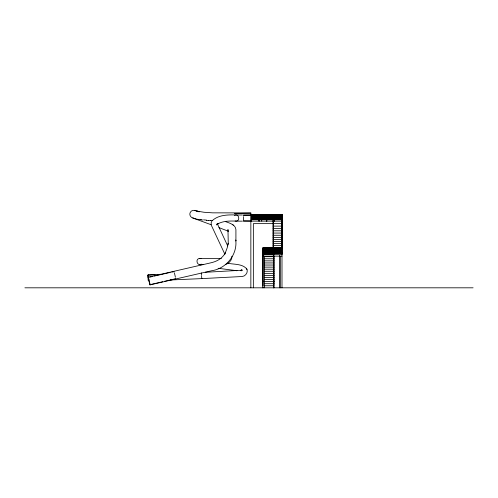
<?xml version="1.0" encoding="UTF-8"?>
<svg xmlns="http://www.w3.org/2000/svg" width="498" height="498" viewBox="0 0 498 498"><rect width="100%" height="100%" fill="white"/><g stroke="black" fill="none" stroke-linecap="round" stroke-linejoin="round"><path stroke-width="0.75" d="M148.062 275.344L148.105 277.311M148.392 279.758L148.36 280.679L148.255 279.969M273.477 233.064L273.477 221.137L273.477 223.633M281.999 221.137L282.21 214.47L250.849 214.47M148.074 275.55L148.093 274.852L161.277 274.28M241.2 270.321L241.156 270.812L241.349 270.047M217.215 223.596L216.618 224.953L218.329 223.577L217.838 223.87C225.382 219.774 234.278 221.38 242.433 221.137M148.087 275.232L154.934 274.803M211.924 221.05L211.164 222.693L211.258 225.115L224.909 254.322M148.323 277.778L148.255 277.212L209.975 263.025C216.257 261.743 222.17 258.867 225.457 252.685L225.171 253.233L227.237 247.73L228.258 243.279L227.966 229.572L228.053 230.369M149.861 284.451L149.998 284.906L149.842 283.835M164.309 281.351L175.676 278.712M212.397 220.508C220.477 213.287 232.535 215.155 242.433 214.993M241.356 270.377L241.91 269.823L240.889 270.788L242.321 270.209L205.232 272.288M234.384 215.404C239.414 212.696 240.683 222.345 235.124 221.031M201.373 264.17C196.903 266.604 194.886 258.263 199.978 258.4L221.392 258.4M225.432 264.538C228.931 263.417 232.174 260.161 231.925 256.271M149.823 277.112L152.849 276.415M154.361 276.066L170.241 272.418M171.754 272.07L174.101 271.759M150.695 284.483L162.796 281.7M149.998 284.906L211.638 270.738C226.142 268.764 237.627 254.546 235.753 239.992L235.915 240.982L235.915 229.547C235.523 224.617 229.715 223.185 225.93 221.753M201.908 278.606L242.115 276.514C245.57 276.322 248.564 272.014 246.734 268.864M158.731 274.641L161.769 274.51M201.472 276.216L201.895 278.606M170.372 279.727L172.644 279.627M170.696 279.963L201.491 278.625M250.849 213.212L234.284 213.474M251.266 214.607L258.848 214.607M259.265 214.607L266.424 214.607M266.841 214.607L273.452 214.607M274.006 214.607L273.589 214.607L273.589 219.606L274.006 219.606M274.423 214.607L274.778 214.607L274.778 219.606L274.423 219.606M281.999 214.607L281.582 214.607L281.582 219.606L281.999 219.606M243.385 214.993L250.849 214.993M250.849 215.192L243.385 215.292M251.266 219.606L251.683 219.606L251.683 214.607M258.848 219.606L258.493 219.606L258.493 214.607M259.265 219.606L259.682 219.606L259.682 214.607M266.424 219.606L261.487 219.606L261.487 214.607M266.841 219.606L273.452 219.606M251.266 219.749L281.999 219.749M250.849 220.938L243.385 220.838M243.385 221.137L282.279 221.137L282.21 214.47L282.21 254.472L262.795 254.472M281.999 223.633L253.351 223.633L253.351 287.813M273.097 226.111L281.999 226.111M273.097 228.489L281.999 228.489M273.097 230.804L281.999 230.804M273.097 233.064L281.999 233.064M273.097 235.261L281.999 235.261M273.097 237.409L281.999 237.409M273.097 239.507L281.999 239.507M273.097 241.542L281.999 241.542M273.097 243.534L281.999 243.534M273.097 245.477L281.999 245.477M273.097 247.369L281.999 247.369M282.21 247.805L262.795 247.805L262.795 287.813M263.212 247.948L263.629 247.948L263.629 252.947L263.212 252.947M273.078 247.948L272.661 247.948L272.661 252.947L273.078 252.947M281.999 247.948L281.582 247.948L281.582 252.947L281.999 252.947M281.999 252.766L273.477 252.766L273.477 254.571M263.212 253.084L281.999 253.084M262.795 254.571L274.031 254.571M273.097 256.04L273.477 256.04L273.477 287.813M262.795 256.14L281.999 256.14M264.444 256.669L274.031 256.669M264.444 258.761L274.031 258.761M264.444 260.859L274.031 260.859M264.444 262.944L274.031 262.944M199.823 264.538L203.022 264.538M264.444 265.036L274.031 265.036M264.444 267.121L274.031 267.121M264.444 269.2L274.031 269.2M264.444 271.286L274.031 271.286M264.444 273.358L274.031 273.358M264.444 275.438L274.031 275.438M264.444 277.511L274.031 277.511M264.444 279.552L273.614 279.552M262.795 281.146L263.212 281.146M273.614 281.146L274.031 281.146M264.444 281.625L274.031 281.625M264.444 283.686L274.031 283.686M262.795 285.752L262.938 254.571M264.444 285.752L273.477 285.752M262.795 287.558L263.212 287.813M274.031 287.558L273.614 287.813M24.9 287.813L473.1 287.813M273.477 279.552L274.031 279.565M208.357 220.521L210.586 220.639M206.396 220.39L208.656 220.539M227.748 263.218C234.041 264.631 242.906 263.529 247.07 269.43M200.906 219.823L202.661 220.035M218.093 268.279L237.004 270.725L236.382 270.601M199.156 211.899C196.449 210.193 191.257 208.917 189.987 213.026C189.377 215.068 190.666 217.371 192.714 217.956L211.059 224.704M192.714 217.956L193.747 218.124M199.978 258.4L200.769 258.524M200.196 258.4L200.974 258.524M200.022 264.538L199.237 264.413L201.043 264.936M199.231 219.587L196.187 219.039M196.959 211.096L203.968 212.26L212.64 212.845L250.849 212.901L250.849 287.813M218.952 227.611L228.271 231.209M194.942 210.349L196.716 211.426M232.242 224.38L232.666 224.66M233.008 224.891L233.45 225.183M227.916 230.941L228.258 231.165M246.323 268.192L246.659 268.752M148.093 274.852L148.174 275.4M148.105 275.101L148.211 275.811M217.501 224.088L227.711 245.931M148.255 277.212L148.522 278.102M149.736 284.009L149.91 284.682M148.479 277.903L148.69 278.743M149.562 283.374L149.774 284.215M174.4 272.836L175.414 277.23M148.659 278.581L148.89 279.54M149.363 282.571L149.593 283.53M148.871 279.434L149.742 283.281M149.381 282.677L148.697 279.727M149.531 282.304L149.985 284.563M148.51 278.83L148.728 279.814M148.36 278.089L148.547 278.973M148.267 277.554L148.41 278.282M148.292 280.38L148.373 280.928L148.379 279.154M201.292 272.879L201.46 275.425M148.211 275.624L148.292 277.025M148.211 279.415L148.255 280.156M148.255 276.228L148.392 279.266M148.167 278.756L148.211 279.552M148.167 278.836L148.062 275.861M281.999 214.47L281.999 287.813M281.725 221.137L281.725 247.369M280.337 256.14L280.337 287.813M279.502 255.337L279.502 287.813M274.423 214.47L274.423 221.137M274.006 214.47L274.006 221.137M274.031 256.059L274.031 287.813M273.825 255.356L273.825 286.169M273.477 214.47L273.477 223.67M273.477 223.776L273.477 247.369M273.265 214.47L273.265 248.496M273.265 252.698L273.265 253.102M273.06 214.47L273.097 254.571M272.954 214.607L272.954 219.606M272.817 214.607L272.817 219.606M272.4 214.607L272.4 219.606M272.263 214.607L272.263 219.606M271.846 214.607L271.846 219.606M271.703 214.607L271.703 219.606M271.286 214.607L271.286 219.606M271.149 214.607L271.149 219.606M270.731 214.607L270.731 219.606M270.595 214.607L270.595 219.606M270.177 214.607L270.177 219.606M270.041 214.607L270.041 219.606M269.623 214.607L269.623 219.606M269.48 214.607L269.48 219.606M269.063 214.607L269.063 219.606M268.926 214.607L268.926 219.606M268.509 214.607L268.509 219.606M268.372 214.607L268.372 219.606M267.955 214.607L267.955 219.606M267.818 214.607L267.818 219.606M267.401 214.607L267.401 219.606M267.258 214.607L267.258 219.606M266.841 214.47L266.841 221.137M266.424 214.47L266.424 221.137M265.932 214.607L265.932 219.606M265.795 214.607L265.795 219.606M265.378 214.607L265.378 219.606M265.235 214.607L265.235 219.606M264.818 214.607L264.818 219.606M264.681 214.607L264.681 219.606M264.606 256.14L264.606 287.813M264.264 214.607L264.264 219.606M264.127 214.607L264.127 219.606M263.71 214.607L263.71 219.606M263.573 214.607L263.573 219.606M263.212 247.805L263.212 254.472M263.156 214.607L263.156 219.606M263.012 214.607L263.012 219.606M263.006 247.805L263.006 286.169M262.595 214.607L262.595 219.606M262.458 214.607L262.458 219.606M262.041 214.607L262.041 219.606M261.904 214.607L261.904 219.606M261.718 219.058L261.718 221.137M261.35 214.607L261.35 219.606L260.933 219.606L260.933 214.607M260.79 214.607L260.79 219.606L260.373 219.606L260.373 214.607M260.236 214.607L260.236 219.606L259.819 219.606L259.819 214.607M259.265 214.47L259.265 221.137M258.848 214.47L258.848 221.137M258.35 214.607L258.35 219.606L257.933 219.606L257.933 214.607M257.796 214.607L257.796 219.606L257.379 219.606L257.379 214.607M257.242 214.607L257.242 219.606L256.825 219.606L256.825 214.607M256.688 214.607L256.688 219.606L256.271 219.606L256.271 214.607M256.128 214.607L256.128 219.606L255.711 219.606L255.711 214.607M255.574 214.607L255.574 219.606L255.157 219.606L255.157 214.607M255.02 214.607L255.02 219.606L254.603 219.606L254.603 214.607M254.466 214.607L254.466 219.606L254.048 219.606L254.048 214.607M253.905 214.607L253.905 219.606L253.488 219.606L253.488 214.607M253.351 214.607L253.351 219.606L252.934 219.606L252.934 214.607M252.797 214.607L252.797 219.606L252.38 219.606L252.38 214.607M252.243 214.607L252.243 219.606L251.826 219.606L251.826 214.607M251.266 214.47L251.266 221.137M243.385 216.63L243.385 220.097M212.484 220.427A27.222 5.304 0 0 1 210.492 220.353M206.62 220.122A27.222 5.304 0 0 1 203.551 219.842M201.242 219.568A27.222 5.304 0 0 1 199.605 219.338M195.652 218.821A4.04 3.343 -74.3 0 1 194.793 218.722M228.215 243.323L228.146 244.188L228.258 243.279M275.332 214.607L274.915 214.607L274.915 219.606L275.332 219.606L275.332 214.607M275.892 214.607L275.475 214.607L275.475 219.606L275.892 219.606L275.892 214.607M276.446 214.607L276.029 214.607L276.029 219.606L276.446 219.606L276.446 214.607M277 214.607L276.583 214.607L276.583 219.606L277 219.606L277 214.607M277.554 214.607L277.137 214.607L277.137 219.606L277.554 219.606L277.554 214.607M278.114 214.607L277.697 214.607L277.697 219.606L278.114 219.606L278.114 214.607M278.668 214.607L278.251 214.607L278.251 219.606L278.668 219.606L278.668 214.607M279.222 214.607L278.805 214.607L278.805 219.606L279.222 219.606L279.222 214.607M279.776 214.607L279.359 214.607L279.359 219.606L279.776 219.606L279.776 214.607M280.337 214.607L279.92 214.607L279.92 219.606L280.337 219.606L280.337 214.607M280.891 214.607L280.474 214.607L280.474 219.606L280.891 219.606L280.891 214.607M281.445 214.607L281.028 214.607L281.028 219.606L281.445 219.606L281.445 214.607M264.189 247.948L263.772 247.948L263.772 252.947L264.189 252.947L264.189 247.948M264.743 247.948L264.326 247.948L264.326 252.947L264.743 252.947L264.743 247.948M265.297 247.948L264.88 247.948L264.88 252.947L265.297 252.947L265.297 247.948M265.851 247.948L265.434 247.948L265.434 252.947L265.851 252.947L265.851 247.948M266.411 247.948L265.994 247.948L265.994 252.947L266.411 252.947L266.411 247.948M266.965 247.948L266.548 247.948L266.548 252.947L266.965 252.947L266.965 247.948M267.519 247.948L267.102 247.948L267.102 252.947L267.519 252.947L267.519 247.948M268.073 247.948L267.656 247.948L267.656 252.947L268.073 252.947L268.073 247.948M268.634 247.948L268.217 247.948L268.217 252.947L268.634 252.947L268.634 247.948M269.188 247.948L268.771 247.948L268.771 252.947L269.188 252.947L269.188 247.948M269.742 247.948L269.325 247.948L269.325 252.947L269.742 252.947L269.742 247.948M270.296 247.948L269.879 247.948L269.879 252.947L270.296 252.947L270.296 247.948M270.856 247.948L270.439 247.948L270.439 252.947L270.856 252.947L270.856 247.948M271.41 247.948L270.993 247.948L270.993 252.947L271.41 252.947L271.41 247.948M271.964 247.948L271.547 247.948L271.547 252.947L271.964 252.947L271.964 247.948M272.518 247.948L272.101 247.948L272.101 252.947L272.518 252.947L272.518 247.948M273.632 247.948L273.215 247.948L273.215 252.947L273.632 252.947L273.632 247.948M274.186 247.948L273.769 247.948L273.769 252.947L274.186 252.947L274.186 247.948M274.778 247.948L274.361 247.948L274.361 252.947L274.778 252.947L274.778 247.948M275.332 247.948L274.915 247.948L274.915 252.947L275.332 252.947L275.332 247.948M275.892 247.948L275.475 247.948L275.475 252.947L275.892 252.947L275.892 247.948M276.446 247.948L276.029 247.948L276.029 252.947L276.446 252.947L276.446 247.948M277 247.948L276.583 247.948L276.583 252.947L277 252.947L277 247.948M277.554 247.948L277.137 247.948L277.137 252.947L277.554 252.947L277.554 247.948M278.114 247.948L277.697 247.948L277.697 252.947L278.114 252.947L278.114 247.948M278.668 247.948L278.251 247.948L278.251 252.947L278.668 252.947L278.668 247.948M279.222 247.948L278.805 247.948L278.805 252.947L279.222 252.947L279.222 247.948M279.776 247.948L279.359 247.948L279.359 252.947L279.776 252.947L279.776 247.948M280.337 247.948L279.92 247.948L279.92 252.947L280.337 252.947L280.337 247.948M280.891 247.948L280.474 247.948L280.474 252.947L280.891 252.947L280.891 247.948M281.445 247.948L281.028 247.948L281.028 252.947L281.445 252.947L281.445 247.948"/></g></svg>
